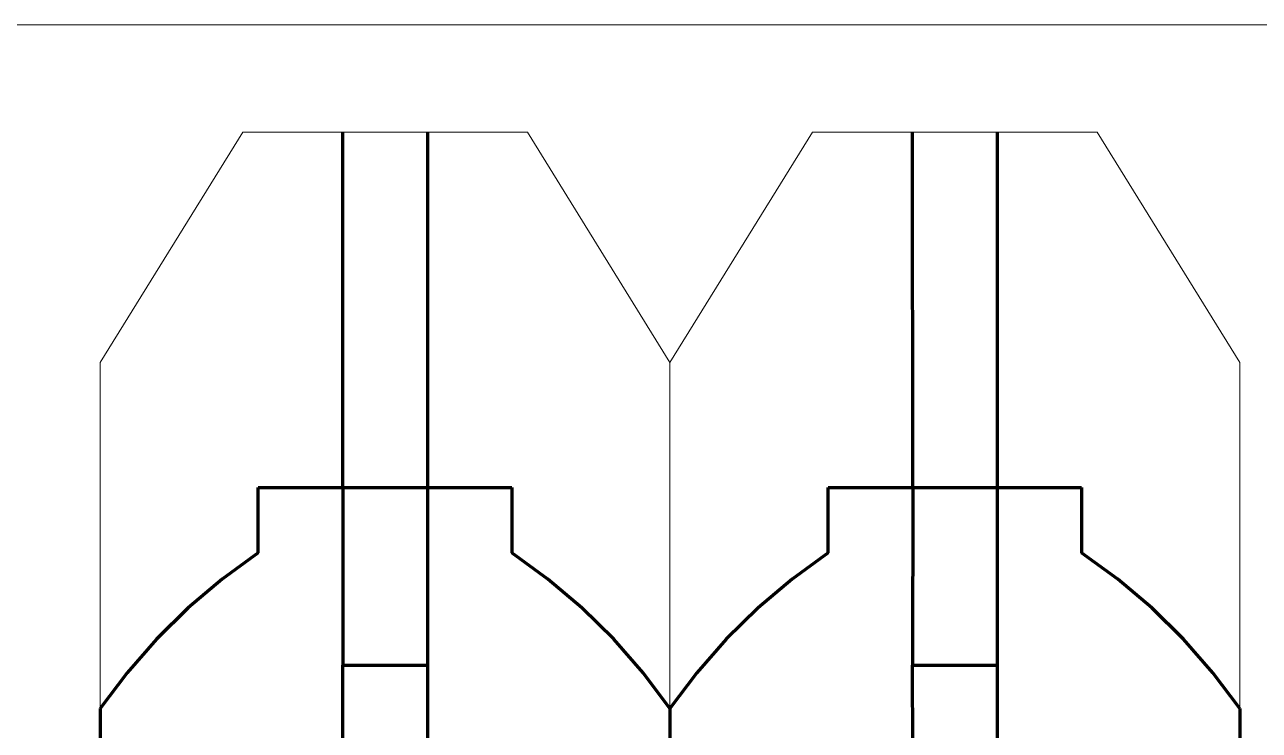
# Model space of a CAD drawing. Header units: millimetres. Extents: x -983 to 262, y -252 to 208.
# Drawn here: x 83.83 to 127.57, y 183.34 to 208.34 of the extents above; entities that cross this region are included whole.
import ezdxf

# ---------------------------------------------------------------- set-up
doc = ezdxf.new("R2010")
doc.units = ezdxf.units.MM
doc.header["$MEASUREMENT"] = 0
doc.layers.add('Layer 1', color=7, linetype='Continuous')

msp = doc.modelspace()

# ---------------------------------------------------------------- linework, layer by layer
at = {"layer": 'Layer 1', "color": 3, "lineweight": 9}
for points in [[(-337.8114, 208.3383), (-337.8114, 208.3383), (262.1883, 208.3383), (262.1883, 208.3383)], [(86.5089, 196.3669), (86.5089, 196.3669), (91.5562, 204.5335), (91.5562, 204.5335)], [(91.5562, 204.5335), (91.5562, 204.5335), (95.1056, 204.5335), (95.1056, 204.5335)], [(95.1056, 204.5335), (95.1056, 204.5335), (98.0998, 204.5335), (98.0998, 204.5335)], [(98.0998, 204.5335), (98.0998, 204.5335), (101.6492, 204.5335), (101.6492, 204.5335)], [(101.6492, 204.5335), (101.6492, 204.5335), (106.6948, 196.3669), (106.6948, 196.3669)], [(106.6948, 196.3669), (106.6948, 196.3669), (111.7421, 204.5335), (111.7421, 204.5335)], [(111.7421, 204.5335), (111.7421, 204.5335), (115.2915, 204.5335), (115.2915, 204.5335)], [(115.2915, 204.5335), (115.2915, 204.5335), (118.2857, 204.5335), (118.2857, 204.5335)], [(118.2857, 204.5335), (118.2857, 204.5335), (121.8351, 204.5335), (121.8351, 204.5335)], [(121.8351, 204.5335), (121.8351, 204.5335), (126.8807, 196.3669), (126.8807, 196.3669)], [(86.5089, 184.1161), (86.5089, 184.1161), (86.5089, 196.3669), (86.5089, 196.3669)], [(126.8807, 184.1161), (126.8807, 184.1161), (126.8807, 196.3669), (126.8807, 196.3669)]]:
    msp.add_open_spline(points, degree=3, dxfattribs=at)
at = {"layer": 'Layer 1', "lineweight": 80}
for points in [[(95.1091, 191.94), (95.1091, 191.94), (95.1056, 204.5335), (95.1056, 204.5335)], [(98.0998, 204.5335), (98.0998, 204.5335), (98.0998, 191.94), (98.0998, 191.94)], [(115.295, 191.94), (115.295, 191.94), (115.2915, 204.5335), (115.2915, 204.5335)], [(118.2857, 204.5335), (118.2857, 204.5335), (118.2857, 191.94), (118.2857, 191.94)], [(92.1098, 191.94), (92.1098, 191.94), (95.1091, 191.94), (95.1091, 191.94)], [(92.1098, 189.6297), (92.1098, 189.6297), (92.1098, 191.94), (92.1098, 191.94)], [(95.1091, 191.94), (95.1091, 191.94), (95.1056, 185.6432), (95.1056, 185.6432)], [(95.1091, 191.94), (95.1091, 191.94), (98.0998, 191.94), (98.0998, 191.94)], [(98.0998, 191.94), (98.0998, 191.94), (98.0998, 185.6432), (98.0998, 185.6432)], [(98.0998, 191.94), (98.0998, 191.94), (101.0939, 191.94), (101.0939, 191.94)], [(101.0939, 191.94), (101.0939, 191.94), (101.0939, 189.6314), (101.0939, 189.6314)], [(112.2957, 191.94), (112.2957, 191.94), (115.295, 191.94), (115.295, 191.94)], [(112.2957, 189.6297), (112.2957, 189.6297), (112.2957, 191.94), (112.2957, 191.94)], [(115.295, 191.94), (115.295, 191.94), (115.2915, 185.6432), (115.2915, 185.6432)], [(115.295, 191.94), (115.295, 191.94), (118.2857, 191.94), (118.2857, 191.94)], [(118.2857, 191.94), (118.2857, 191.94), (118.2857, 185.6432), (118.2857, 185.6432)], [(118.2857, 191.94), (118.2857, 191.94), (121.2798, 191.94), (121.2798, 191.94)], [(121.2798, 191.94), (121.2798, 191.94), (121.2798, 189.6314), (121.2798, 189.6314)], [(92.1098, 189.6297), (92.1098, 189.6297), (90.833, 188.699), (90.833, 188.699)], [(102.3707, 188.699), (102.3707, 188.699), (101.0939, 189.6314), (101.0939, 189.6314)], [(112.2957, 189.6297), (112.2957, 189.6297), (111.0189, 188.699), (111.0189, 188.699)], [(122.5566, 188.699), (122.5566, 188.699), (121.2798, 189.6314), (121.2798, 189.6314)], [(90.833, 188.699), (90.833, 188.699), (89.6281, 187.6759), (89.6281, 187.6759)], [(103.5756, 187.6759), (103.5756, 187.6759), (102.3707, 188.699), (102.3707, 188.699)], [(111.0189, 188.699), (111.0189, 188.699), (109.814, 187.6759), (109.814, 187.6759)], [(123.7615, 187.6759), (123.7615, 187.6759), (122.5566, 188.699), (122.5566, 188.699)], [(89.6281, 187.6759), (89.6281, 187.6759), (88.5021, 186.567), (88.5021, 186.567)], [(104.7033, 186.567), (104.7033, 186.567), (103.5756, 187.6759), (103.5756, 187.6759)], [(109.814, 187.6759), (109.814, 187.6759), (108.688, 186.567), (108.688, 186.567)], [(124.8892, 186.567), (124.8892, 186.567), (123.7615, 187.6759), (123.7615, 187.6759)], [(88.5021, 186.567), (88.5021, 186.567), (87.4601, 185.3776), (87.4601, 185.3776)], [(105.7453, 185.3776), (105.7453, 185.3776), (104.7033, 186.567), (104.7033, 186.567)], [(108.688, 186.567), (108.688, 186.567), (107.646, 185.3776), (107.646, 185.3776)], [(125.9312, 185.3776), (125.9312, 185.3776), (124.8892, 186.567), (124.8892, 186.567)], [(95.1056, 185.6432), (95.1056, 185.6432), (98.0998, 185.6432), (98.0998, 185.6432)], [(95.1091, 182.6491), (95.1091, 182.6491), (95.1056, 185.6432), (95.1056, 185.6432)], [(98.0998, 185.6432), (98.0998, 185.6432), (98.0998, 182.6491), (98.0998, 182.6491)], [(115.2915, 185.6432), (115.2915, 185.6432), (118.2857, 185.6432), (118.2857, 185.6432)], [(115.295, 182.6491), (115.295, 182.6491), (115.2915, 185.6432), (115.2915, 185.6432)], [(118.2857, 185.6432), (118.2857, 185.6432), (118.2857, 182.6491), (118.2857, 182.6491)], [(87.4601, 185.3776), (87.4601, 185.3776), (86.5089, 184.1161), (86.5089, 184.1161)], [(106.6948, 184.1161), (106.6948, 184.1161), (105.7453, 185.3776), (105.7453, 185.3776)], [(107.646, 185.3776), (107.646, 185.3776), (106.6948, 184.1161), (106.6948, 184.1161)], [(126.8807, 184.1161), (126.8807, 184.1161), (125.9312, 185.3776), (125.9312, 185.3776)], [(86.5089, 184.1161), (86.5089, 184.1161), (86.5089, 175.9496), (86.5089, 175.9496)], [(106.6948, 184.1161), (106.6948, 184.1161), (106.6948, 175.9496), (106.6948, 175.9496)], [(126.8807, 184.1161), (126.8807, 184.1161), (126.8807, 175.9496), (126.8807, 175.9496)]]:
    msp.add_open_spline(points, degree=3, dxfattribs=at)
at = {"layer": 'Layer 1', "color": 1, "lineweight": 9}
msp.add_open_spline([(106.6948, 184.1161), (106.6948, 184.1161), (106.6948, 196.3669), (106.6948, 196.3669)], degree=3, dxfattribs=at)

doc.saveas('drawing.dxf')
